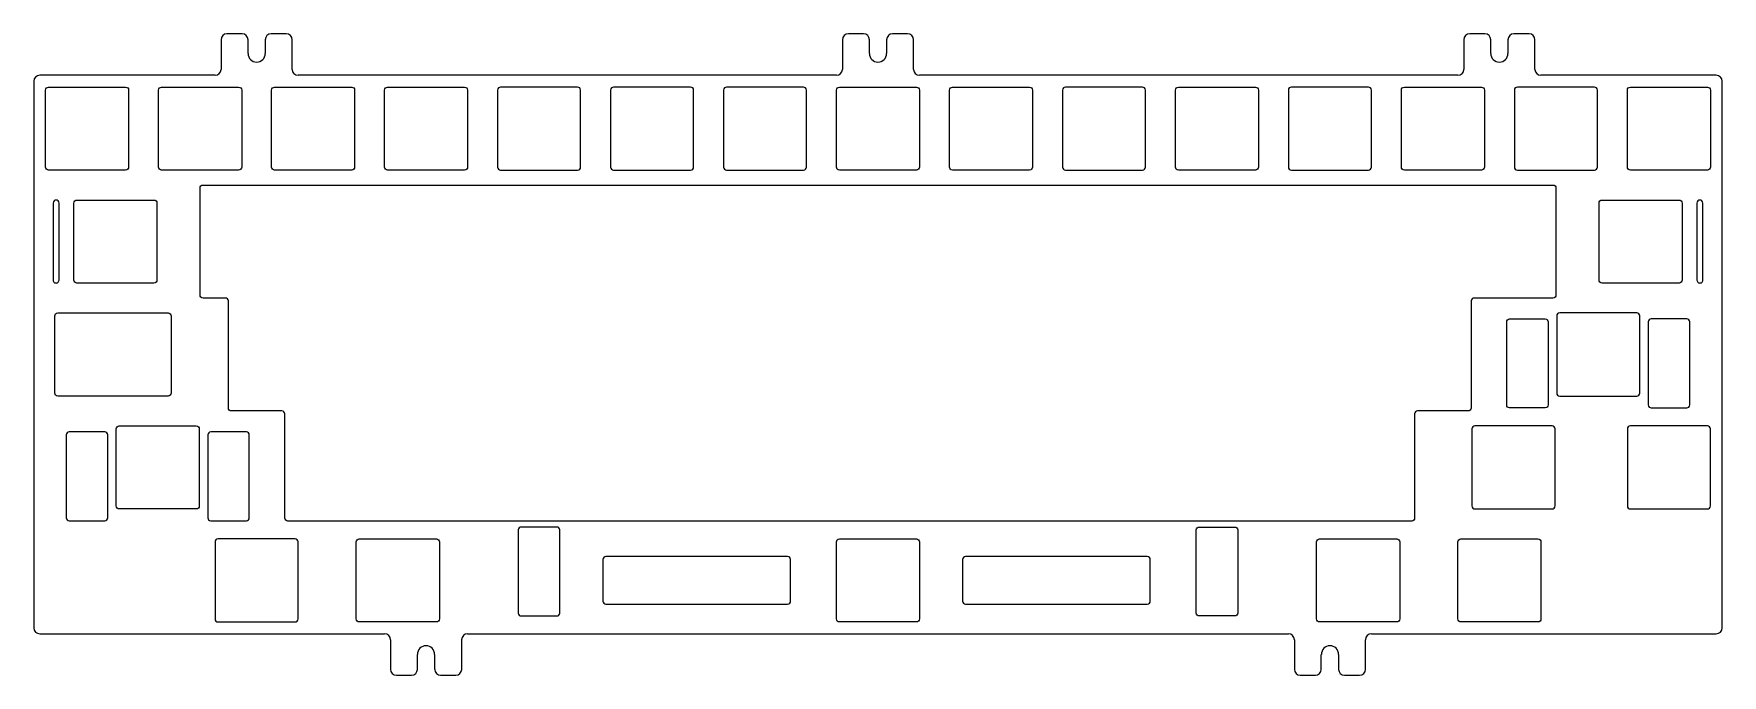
# Model space of a CAD drawing. Header units: millimetres. Extents: x 1 to 285, y -102 to 6.
import ezdxf

# ---------------------------------------------------------------- set-up
doc = ezdxf.new("R2010")
doc.units = ezdxf.units.MM
doc.layers.get('0').update_dxf_attribs({"linetype": 'CONTINUOUS'})

msp = doc.modelspace()

# ---------------------------------------------------------------- linework, layer by layer
for p, q in [((35.9, 6.47), (33.35, 6.47)), ((43.35, 6.47), (40.8, 6.47)), ((140.68, 6.47), (138.13, 6.47)), ((148.12, 6.47), (145.58, 6.47)), ((245.45, 6.47), (242.9, 6.47)), ((252.9, 6.47), (250.35, 6.47)), ((32.35, 5.47), (32.35, 0.47)), ((36.9, 3.14), (36.9, 5.47)), ((39.8, 5.47), (39.8, 3.14)), ((44.35, 0.47), (44.35, 5.47)), ((137.13, 5.47), (137.13, 0.47)), ((141.68, 3.14), (141.68, 5.47)), ((144.58, 5.47), (144.58, 3.14)), ((149.12, 0.47), (149.12, 5.47)), ((241.9, 5.47), (241.9, 0.47)), ((246.45, 3.14), (246.45, 5.47)), ((249.35, 5.47), (249.35, 3.14)), ((253.9, 0.47), (253.9, 5.47)), ((0.77, -1.53), (0.77, -93.73)), ((31.35, -0.53), (1.77, -0.53)), ((136.12, -0.53), (45.35, -0.53)), ((240.9, -0.53), (150.12, -0.53)), ((284.48, -0.53), (254.9, -0.53)), ((285.48, -93.73), (285.48, -1.53)), ((1.77, -94.73), (59.92, -94.73)), ((60.93, -95.73), (60.93, -100.73)), ((72.93, -100.73), (72.93, -95.73)), ((73.92, -94.73), (212.33, -94.73)), ((213.33, -95.73), (213.33, -100.73)), ((225.33, -100.73), (225.33, -95.73)), ((226.32, -94.73), (284.48, -94.73)), ((65.47, -100.73), (65.47, -98.21)), ((68.37, -98.21), (68.37, -100.73)), ((217.87, -100.73), (217.87, -98.21)), ((220.78, -98.21), (220.78, -100.73)), ((61.93, -101.73), (64.47, -101.73)), ((69.38, -101.73), (71.93, -101.73)), ((214.33, -101.73), (216.87, -101.73)), ((221.78, -101.73), (224.33, -101.73))]:
    msp.add_line(p, q)
for points in [[(16.27, -16.53), (3.27, -16.53, -0.414214), (2.77, -16.03), (2.77, -3.02, -0.414214), (3.27, -2.53), (16.27, -2.53, -0.414214), (16.77, -3.02), (16.77, -16.03, -0.414214)], [(22.32, -16.53, -0.414214), (21.83, -16.03), (21.83, -3.02, -0.414214), (22.32, -2.53), (35.32, -2.53, -0.414214), (35.83, -3.02), (35.83, -16.03, -0.414214), (35.32, -16.53)], [(54.87, -16.03, -0.414214), (54.38, -16.53), (41.37, -16.53, -0.414214), (40.87, -16.03), (40.87, -3.02, -0.414214), (41.37, -2.53), (54.38, -2.53, -0.414214), (54.87, -3.02)], [(73.42, -16.53), (60.42, -16.53, -0.414214), (59.92, -16.03), (59.92, -3.02, -0.414214), (60.42, -2.53), (73.42, -2.53, -0.414214), (73.92, -3.02), (73.92, -16.03, -0.414214)], [(92.97, -16.03), (92.97, -3.02, 0.414214), (92.48, -2.53), (79.47, -2.53, 0.414214), (78.97, -3.02), (78.97, -16.03, 0.414214), (79.47, -16.53), (92.48, -16.53, 0.414214)], [(98.53, -2.53, 0.414214), (98.03, -3.02), (98.03, -16.03, 0.414214), (98.53, -16.53), (111.53, -16.53, 0.414214), (112.03, -16.03), (112.03, -3.02, 0.414214), (111.53, -2.53)], [(130.57, -2.53), (117.58, -2.53, 0.414214), (117.08, -3.02), (117.08, -16.03, 0.414214), (117.58, -16.53), (130.57, -16.53, 0.414214), (131.07, -16.03), (131.07, -3.02, 0.414214)], [(136.62, -16.53, -0.414214), (136.12, -16.03), (136.12, -3.02, -0.414214), (136.62, -2.53), (149.62, -2.53, -0.414214), (150.12, -3.02), (150.12, -16.03, -0.414214), (149.62, -16.53)], [(168.68, -16.53), (155.68, -16.53, -0.414214), (155.18, -16.03), (155.18, -3.02, -0.414214), (155.68, -2.53), (168.68, -2.53, -0.414214), (169.17, -3.02), (169.17, -16.03, -0.414214)], [(174.73, -16.53), (187.73, -16.53, 0.414214), (188.23, -16.03), (188.23, -3.02, 0.414214), (187.73, -2.53), (174.73, -2.53, 0.414214), (174.23, -3.02), (174.23, -16.03, 0.414214)], [(207.28, -3.02), (207.28, -16.03, -0.414214), (206.78, -16.53), (193.78, -16.53, -0.414214), (193.28, -16.03), (193.28, -3.02, -0.414214), (193.78, -2.53), (206.78, -2.53, -0.414214)], [(225.82, -16.53, 0.414214), (226.32, -16.03), (226.32, -3.02, 0.414214), (225.82, -2.53), (212.82, -2.53, 0.414214), (212.33, -3.02), (212.33, -16.03, 0.414214), (212.82, -16.53)], [(244.88, -2.53, -0.414214), (245.38, -3.02), (245.38, -16.03, -0.414214), (244.88, -16.53), (231.88, -16.53, -0.414214), (231.38, -16.03), (231.38, -3.02, -0.414214), (231.88, -2.53)], [(264.43, -3.02, 0.414214), (263.93, -2.53), (250.93, -2.53, 0.414214), (250.43, -3.02), (250.43, -16.03, 0.414214), (250.93, -16.53), (263.93, -16.53, 0.414214), (264.43, -16.03)], [(269.98, -2.53), (282.98, -2.53, -0.414214), (283.48, -3.02), (283.48, -16.03, -0.414214), (282.98, -16.53), (269.98, -16.53, -0.414214), (269.48, -16.03), (269.48, -3.02, -0.414214)], [(33.09, -38.1), (29.32, -38.1, -0.414214), (28.82, -37.6), (28.82, -19.55, -0.414214), (29.32, -19.05), (256.93, -19.05, -0.414214), (257.43, -19.55), (257.43, -37.6, -0.414214), (256.93, -38.1), (243.64, -38.1, 0.414214), (243.14, -38.6), (243.14, -56.65, -0.414214), (242.64, -57.15), (234.11, -57.15, 0.414214), (233.61, -57.65), (233.61, -75.23, -0.414214), (233.11, -75.73), (43.61, -75.73, -0.414214), (43.11, -75.23), (43.11, -57.65, 0.414214), (42.61, -57.15), (34.09, -57.15, -0.414214), (33.59, -56.65), (33.59, -38.6, 0.414214)], [(5.04, -22.08, 1), (4.04, -22.08), (4.04, -35.08, 1.000017), (5.04, -35.08)], [(21.54, -35.08, -0.414214), (21.04, -35.58), (8.04, -35.58, -0.414214), (7.54, -35.08), (7.54, -22.08, -0.414214), (8.04, -21.58), (21.04, -21.58, -0.414214), (21.54, -22.08)], [(264.71, -35.08), (264.71, -22.08, -0.414214), (265.21, -21.58), (278.21, -21.58, -0.414214), (278.71, -22.08), (278.71, -35.08, -0.414214), (278.21, -35.58), (265.21, -35.58, -0.414214)], [(281.21, -22.08), (281.21, -35.08, 1.000017), (282.21, -35.08), (282.21, -22.08, 1)], [(4.82, -40.62), (23.42, -40.62, -0.414214), (23.92, -41.12), (23.92, -54.13, -0.414214), (23.42, -54.63), (4.82, -54.63, -0.414214), (4.32, -54.13), (4.32, -41.12, -0.414214)], [(255.63, -41.63, -0.414214), (256.13, -42.12), (256.13, -56.13, -0.414214), (255.63, -56.63), (249.63, -56.63, -0.414214), (249.13, -56.13), (249.13, -42.12, -0.414214), (249.63, -41.63)], [(257.57, -54.13, 0.414214), (258.07, -54.63), (271.07, -54.63, 0.414214), (271.57, -54.13), (271.57, -41.12, 0.414214), (271.07, -40.62), (258.07, -40.62, 0.414214), (257.57, -41.12)], [(279.51, -56.63, 0.414214), (280.01, -56.13), (280.01, -42.12, 0.414214), (279.51, -41.63), (273.51, -41.63, 0.414214), (273.01, -42.12), (273.01, -56.13, 0.414214), (273.51, -56.63)], [(28.68, -60.17), (28.68, -73.17, -0.414214), (28.18, -73.68), (15.18, -73.68, -0.414214), (14.68, -73.17), (14.68, -60.17, -0.414214), (15.18, -59.68), (28.18, -59.68, -0.414214)], [(256.78, -59.68), (243.78, -59.68, 0.414214), (243.28, -60.17), (243.28, -73.17, 0.414214), (243.78, -73.68), (256.78, -73.68, 0.414214), (257.28, -73.17), (257.28, -60.17, 0.414214)], [(269.98, -73.68), (282.98, -73.68, 0.414214), (283.48, -73.17), (283.48, -60.17, 0.414214), (282.98, -59.68), (269.98, -59.68, 0.414214), (269.48, -60.17), (269.48, -73.17, 0.414214)], [(6.24, -75.17, 0.414214), (6.74, -75.68), (12.74, -75.68, 0.414214), (13.24, -75.17), (13.24, -61.17, 0.414214), (12.74, -60.68), (6.74, -60.68, 0.414214), (6.24, -61.17)], [(30.12, -75.17, 0.414214), (30.62, -75.68), (36.62, -75.68, 0.414214), (37.12, -75.17), (37.12, -61.17, 0.414214), (36.62, -60.68), (30.62, -60.68, 0.414214), (30.12, -61.17)], [(82.47, -77.22), (82.47, -91.23, 0.414214), (82.97, -91.73), (88.98, -91.73, 0.414214), (89.48, -91.23), (89.48, -77.22, 0.414214), (88.98, -76.73), (82.97, -76.73, 0.414214)], [(196.78, -91.23), (196.78, -77.22, -0.414214), (197.28, -76.73), (203.28, -76.73, -0.414214), (203.78, -77.22), (203.78, -91.23, -0.414214), (203.28, -91.73), (197.28, -91.73, -0.414214)], [(31.35, -92.23, 0.414214), (31.85, -92.73), (44.85, -92.73, 0.414214), (45.35, -92.23), (45.35, -79.23, 0.414214), (44.85, -78.73), (31.85, -78.73, 0.414214), (31.35, -79.23)], [(55.66, -78.73), (68.66, -78.73, -0.414214), (69.16, -79.23), (69.16, -92.23, -0.414214), (68.66, -92.73), (55.66, -92.73, -0.414214), (55.16, -92.23), (55.16, -79.23, -0.414214)], [(150.12, -79.23), (150.12, -92.23, -0.414214), (149.62, -92.73), (136.62, -92.73, -0.414214), (136.12, -92.23), (136.12, -79.23, -0.414214), (136.62, -78.73), (149.62, -78.73, -0.414214)], [(230.59, -78.73, -0.414214), (231.09, -79.23), (231.09, -92.23, -0.414214), (230.59, -92.73), (217.59, -92.73, -0.414214), (217.09, -92.23), (217.09, -79.23, -0.414214), (217.59, -78.73)], [(241.4, -92.73, -0.414214), (240.9, -92.23), (240.9, -79.23, -0.414214), (241.4, -78.73), (254.4, -78.73, -0.414214), (254.9, -79.23), (254.9, -92.23, -0.414214), (254.4, -92.73)], [(128.38, -89.22), (128.38, -82.22, 0.414214), (127.88, -81.72), (97.23, -81.72, 0.414214), (96.73, -82.22), (96.73, -89.22, 0.414214), (97.23, -89.73), (127.88, -89.73, 0.414214)], [(189.03, -89.22), (189.03, -82.22, 0.414214), (188.52, -81.72), (157.88, -81.72, 0.414214), (157.38, -82.22), (157.38, -89.22, 0.414214), (157.88, -89.73), (188.52, -89.73, 0.414214)]]:
    msp.add_lwpolyline(points, format="xyb", close=True)
for centre, radius, start, end in [((33.35, 5.47), 1, 90, 180), ((35.9, 5.47), 1, 0, 90), ((40.8, 5.47), 1, 90, 180), ((43.35, 5.47), 1, 0, 90), ((138.13, 5.47), 1, 90, 180), ((140.68, 5.47), 1, 0, 90), ((145.58, 5.47), 1, 90, 180), ((148.12, 5.47), 1, 0, 90), ((242.9, 5.47), 1, 90, 180), ((245.45, 5.47), 1, 0, 90), ((250.35, 5.47), 1, 90, 180), ((252.9, 5.47), 1, 0, 90), ((38.35, 3.14), 1.45, -180, 0), ((143.12, 3.14), 1.45, -180, 0), ((247.9, 3.14), 1.45, -180, 0), ((31.35, 0.47), 1, 270, 360), ((45.35, 0.47), 1, 180, 270), ((136.12, 0.47), 1, -90, 0), ((150.12, 0.47), 1, 180, 270), ((240.9, 0.47), 1, 270, 360), ((254.9, 0.47), 1, 180, 270), ((1.77, -1.53), 1, 90, 180), ((284.48, -1.53), 1, 0, 90), ((1.77, -93.73), 1, 180, 270), ((284.48, -93.73), 1, -90, 0), ((59.92, -95.73), 1, 0, 90), ((66.92, -98.21), 1.45, 0, 180), ((73.92, -95.73), 1, 90, 180), ((212.33, -95.73), 1, 0, 90), ((219.33, -98.21), 1.45, 0, 179.9999), ((226.32, -95.73), 1, 90, 180), ((61.93, -100.73), 1, 180, 270), ((64.47, -100.73), 1, -90, 0), ((69.38, -100.73), 1, 180, 270), ((71.93, -100.73), 1, -90, 0), ((214.33, -100.73), 1, 180, 270), ((216.87, -100.73), 1, -90, 0), ((221.78, -100.73), 1, 180, 270), ((224.33, -100.73), 1, -90, 0)]:
    msp.add_arc(centre, radius, start, end)

doc.saveas('drawing.dxf')
